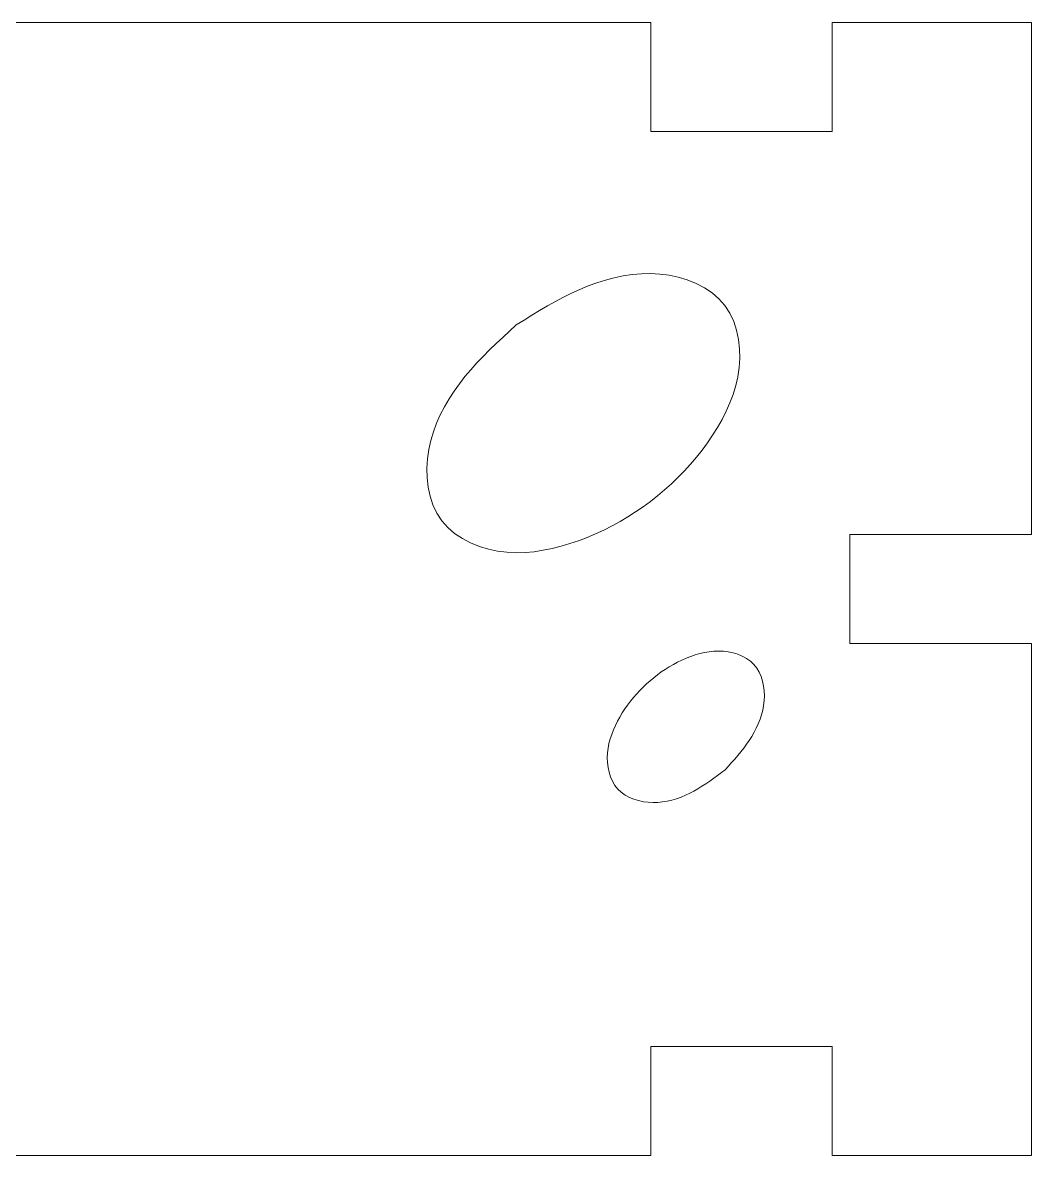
# Model space of a CAD drawing. Header units: millimetres. Extents: x -131 to 131, y -103 to 103.
# Drawn here: x 102.45 to 130.24, y 71.54 to 102.74 of the extents above; entities that cross this region are included whole.
import ezdxf

# ---------------------------------------------------------------- set-up
doc = ezdxf.new("R2010")
doc.units = ezdxf.units.MM
doc.header["$MEASUREMENT"] = 0
doc.layers.add('Camada 1', color=7, linetype='Continuous')

msp = doc.modelspace()

# ---------------------------------------------------------------- linework, layer by layer
at = {"layer": 'Camada 1', "color": 250, "lineweight": 20}
msp.add_open_spline([(130.2351, 71.5413), (130.2351, 71.5413), (124.754, 71.5413), (124.754, 71.5413), (124.754, 71.5413), (124.754, 71.5413), (124.754, 74.5413), (124.754, 74.5413), (124.754, 74.5413), (124.754, 74.5413), (119.7541, 74.5413), (119.7541, 74.5413), (119.7541, 74.5413), (119.7541, 74.5413), (119.7541, 71.5413), (119.7541, 71.5413), (119.7541, 71.5413), (119.7541, 71.5413), (76.6969, 71.5413), (76.6969, 71.5413), (76.6969, 71.5413), (76.6969, 71.5413), (76.6969, 74.5413), (76.6969, 74.5413), (76.6969, 74.5413), (76.6969, 74.5413), (71.697, 74.5413), (71.697, 74.5413), (71.697, 74.5413), (71.697, 74.5413), (71.697, 71.5413), (71.697, 71.5413), (71.697, 71.5413), (71.697, 71.5413), (66.2532, 71.5413), (66.2532, 71.5413), (66.2532, 71.5413), (66.2532, 71.5413), (66.2532, 85.6414), (66.2532, 85.6414), (66.2532, 85.6414), (66.2532, 85.6414), (71.2415, 85.6414), (71.2415, 85.6414), (71.2415, 85.6414), (71.2415, 85.6414), (71.2415, 88.6415), (71.2415, 88.6415), (71.2415, 88.6415), (71.2415, 88.6415), (66.2532, 88.6415), (66.2532, 88.6415), (66.2532, 88.6415), (66.2532, 88.6415), (66.2532, 102.7413), (66.2532, 102.7413), (66.2532, 102.7413), (66.2532, 102.7413), (71.7276, 102.7413), (71.7276, 102.7413), (71.7276, 102.7413), (71.7276, 102.7413), (71.7276, 99.7413), (71.7276, 99.7413), (71.7276, 99.7413), (71.7276, 99.7413), (76.7279, 99.7413), (76.7279, 99.7413), (76.7279, 99.7413), (76.7279, 99.7413), (76.7279, 102.7413), (76.7279, 102.7413), (76.7279, 102.7413), (76.7279, 102.7413), (119.7541, 102.7413), (119.7541, 102.7413), (119.7541, 102.7413), (119.7541, 102.7413), (119.7541, 99.7413), (119.7541, 99.7413), (119.7541, 99.7413), (119.7541, 99.7413), (124.754, 99.7413), (124.754, 99.7413), (124.754, 99.7413), (124.754, 99.7413), (124.754, 102.7413), (124.754, 102.7413), (124.754, 102.7413), (124.754, 102.7413), (130.2351, 102.7413), (130.2351, 102.7413), (130.2351, 102.7413), (130.2351, 102.7413), (130.2351, 88.6415), (130.2351, 88.6415), (130.2351, 88.6415), (130.2351, 88.6415), (125.2405, 88.6415), (125.2405, 88.6415), (125.2405, 88.6415), (125.2405, 88.6415), (125.2405, 85.6414), (125.2405, 85.6414), (125.2405, 85.6414), (125.2405, 85.6414), (130.2351, 85.6414), (130.2351, 85.6414), (130.2351, 85.6414), (130.2351, 85.6414), (130.2351, 71.5413), (130.2351, 71.5413)], degree=3, knots=[0, 0, 0, 0, 0.0357143, 0.0357143, 0.0357143, 0.0357143, 0.0714286, 0.0714286, 0.0714286, 0.0714286, 0.1071429, 0.1071429, 0.1071429, 0.1071429, 0.1428571, 0.1428571, 0.1428571, 0.1428571, 0.1785714, 0.1785714, 0.1785714, 0.1785714, 0.2142857, 0.2142857, 0.2142857, 0.2142857, 0.25, 0.25, 0.25, 0.25, 0.2857143, 0.2857143, 0.2857143, 0.2857143, 0.3214286, 0.3214286, 0.3214286, 0.3214286, 0.3571429, 0.3571429, 0.3571429, 0.3571429, 0.3928571, 0.3928571, 0.3928571, 0.3928571, 0.4285714, 0.4285714, 0.4285714, 0.4285714, 0.4642857, 0.4642857, 0.4642857, 0.4642857, 0.5, 0.5, 0.5, 0.5, 0.5357143, 0.5357143, 0.5357143, 0.5357143, 0.5714286, 0.5714286, 0.5714286, 0.5714286, 0.6071429, 0.6071429, 0.6071429, 0.6071429, 0.6428571, 0.6428571, 0.6428571, 0.6428571, 0.6785714, 0.6785714, 0.6785714, 0.6785714, 0.7142857, 0.7142857, 0.7142857, 0.7142857, 0.75, 0.75, 0.75, 0.75, 0.7857143, 0.7857143, 0.7857143, 0.7857143, 0.8214286, 0.8214286, 0.8214286, 0.8214286, 0.8571429, 0.8571429, 0.8571429, 0.8571429, 0.8928571, 0.8928571, 0.8928571, 0.8928571, 0.9285714, 0.9285714, 0.9285714, 0.9285714, 0.9642857, 0.9642857, 0.9642857, 0.9642857, 1, 1, 1, 1], dxfattribs=at)
at = {"layer": 'Camada 1', "color": 72, "lineweight": 20}
for points in [[(121.0005, 95.5563), (121.0005, 95.5563), (121.2287, 95.4374), (121.2287, 95.4374), (121.2287, 95.4374), (121.2287, 95.4374), (121.44, 95.2966), (121.44, 95.2966), (121.44, 95.2966), (121.44, 95.2966), (121.6302, 95.1333), (121.6302, 95.1333), (121.6302, 95.1333), (121.6302, 95.1333), (121.7949, 94.947), (121.7949, 94.947), (121.7949, 94.947), (121.7949, 94.947), (121.9304, 94.7385), (121.9304, 94.7385), (121.9304, 94.7385), (121.9304, 94.7385), (122.0369, 94.5113), (122.0369, 94.5113), (122.0369, 94.5113), (122.0369, 94.5113), (122.1163, 94.2697), (122.1163, 94.2697), (122.1163, 94.2697), (122.1163, 94.2697), (122.1699, 94.0174), (122.1699, 94.0174), (122.1699, 94.0174), (122.1699, 94.0174), (122.1985, 93.7596), (122.1985, 93.7596), (122.1985, 93.7596), (122.1985, 93.7596), (122.2042, 93.4996), (122.2042, 93.4996), (122.2042, 93.4996), (122.2042, 93.4996), (122.1876, 93.242), (122.1876, 93.242), (122.1876, 93.242), (122.1876, 93.242), (122.1509, 92.9898), (122.1509, 92.9898), (122.1509, 92.9898), (122.1509, 92.9898), (122.0951, 92.7432), (122.0951, 92.7432), (122.0951, 92.7432), (122.0951, 92.7432), (122.0221, 92.5019), (122.0221, 92.5019), (122.0221, 92.5019), (122.0221, 92.5019), (121.9336, 92.2663), (121.9336, 92.2663), (121.9336, 92.2663), (121.9336, 92.2663), (121.8313, 92.0359), (121.8313, 92.0359), (121.8313, 92.0359), (121.8313, 92.0359), (121.7163, 91.8108), (121.7163, 91.8108), (121.7163, 91.8108), (121.7163, 91.8108), (121.5907, 91.5914), (121.5907, 91.5914), (121.5907, 91.5914), (121.5907, 91.5914), (121.4563, 91.3776), (121.4563, 91.3776), (121.4563, 91.3776), (121.4563, 91.3776), (121.3141, 91.1691), (121.3141, 91.1691), (121.3141, 91.1691), (121.3141, 91.1691), (121.1649, 90.9663), (121.1649, 90.9663), (121.1649, 90.9663), (121.1649, 90.9663), (121.0086, 90.7687), (121.0086, 90.7687), (121.0086, 90.7687), (121.0086, 90.7687), (120.846, 90.5772), (120.846, 90.5772), (120.846, 90.5772), (120.846, 90.5772), (120.6766, 90.3916), (120.6766, 90.3916), (120.6766, 90.3916), (120.6766, 90.3916), (120.5013, 90.2117), (120.5013, 90.2117), (120.5013, 90.2117), (120.5013, 90.2117), (120.32, 90.0378), (120.32, 90.0378), (120.32, 90.0378), (120.32, 90.0378), (120.133, 89.8702), (120.133, 89.8702), (120.133, 89.8702), (120.133, 89.8702), (119.9404, 89.7086), (119.9404, 89.7086), (119.9404, 89.7086), (119.9404, 89.7086), (119.7432, 89.5538), (119.7432, 89.5538), (119.7432, 89.5538), (119.7432, 89.5538), (119.5407, 89.4049), (119.5407, 89.4049), (119.5407, 89.4049), (119.5407, 89.4049), (119.3336, 89.2627), (119.3336, 89.2627), (119.3336, 89.2627), (119.3336, 89.2627), (119.1219, 89.1276), (119.1219, 89.1276), (119.1219, 89.1276), (119.1219, 89.1276), (118.906, 88.9995), (118.906, 88.9995), (118.906, 88.9995), (118.906, 88.9995), (118.6859, 88.8785), (118.6859, 88.8785), (118.6859, 88.8785), (118.6859, 88.8785), (118.4615, 88.7653), (118.4615, 88.7653), (118.4615, 88.7653), (118.4615, 88.7653), (118.2333, 88.6595), (118.2333, 88.6595), (118.2333, 88.6595), (118.2333, 88.6595), (118.0015, 88.5617), (118.0015, 88.5617), (118.0015, 88.5617), (118.0015, 88.5617), (117.7659, 88.4725), (117.7659, 88.4725), (117.7659, 88.4725), (117.7659, 88.4725), (117.527, 88.3914), (117.527, 88.3914), (117.527, 88.3914), (117.527, 88.3914), (117.2847, 88.319), (117.2847, 88.319), (117.2847, 88.319), (117.2847, 88.319), (117.0398, 88.2569), (117.0398, 88.2569), (117.0398, 88.2569), (117.0398, 88.2569), (116.7925, 88.2065), (116.7925, 88.2065), (116.7925, 88.2065), (116.7925, 88.2065), (116.5431, 88.1695), (116.5431, 88.1695), (116.5431, 88.1695), (116.5431, 88.1695), (116.2923, 88.1472), (116.2923, 88.1472), (116.2923, 88.1472), (116.2923, 88.1472), (116.0404, 88.1416), (116.0404, 88.1416), (116.0404, 88.1416), (116.0404, 88.1416), (115.7875, 88.1539), (115.7875, 88.1539), (115.7875, 88.1539), (115.7875, 88.1539), (115.5349, 88.1857), (115.5349, 88.1857), (115.5349, 88.1857), (115.5349, 88.1857), (115.2823, 88.239), (115.2823, 88.239), (115.2823, 88.239), (115.2823, 88.239), (115.0332, 88.3137), (115.0332, 88.3137), (115.0332, 88.3137), (115.0332, 88.3137), (114.7923, 88.4108), (114.7923, 88.4108), (114.7923, 88.4108), (114.7923, 88.4108), (114.5637, 88.5296), (114.5637, 88.5296), (114.5637, 88.5296), (114.5637, 88.5296), (114.352, 88.6711), (114.352, 88.6711), (114.352, 88.6711), (114.352, 88.6711), (114.1619, 88.8348), (114.1619, 88.8348), (114.1619, 88.8348), (114.1619, 88.8348), (113.9971, 89.0211), (113.9971, 89.0211), (113.9971, 89.0211), (113.9971, 89.0211), (113.862, 89.2292), (113.862, 89.2292), (113.862, 89.2292), (113.862, 89.2292), (113.7555, 89.456), (113.7555, 89.456), (113.7555, 89.456), (113.7555, 89.456), (113.6761, 89.6977), (113.6761, 89.6977), (113.6761, 89.6977), (113.6761, 89.6977), (113.6228, 89.9496), (113.6228, 89.9496), (113.6228, 89.9496), (113.6228, 89.9496), (113.5943, 90.2078), (113.5943, 90.2078), (113.5943, 90.2078), (113.5943, 90.2078), (113.5883, 90.4678), (113.5883, 90.4678), (113.5883, 90.4678), (113.5883, 90.4678), (113.6041, 90.7264), (113.6041, 90.7264), (113.6041, 90.7264), (113.6041, 90.7264), (113.6398, 90.9797), (113.6398, 90.9797), (113.6398, 90.9797), (113.6398, 90.9797), (113.6944, 91.228), (113.6944, 91.228), (113.6944, 91.228), (113.6944, 91.228), (113.7664, 91.4707), (113.7664, 91.4707), (113.7664, 91.4707), (113.7664, 91.4707), (113.8539, 91.7075), (113.8539, 91.7075), (113.8539, 91.7075), (113.8539, 91.7075), (113.9562, 91.9382), (113.9562, 91.9382), (113.9562, 91.9382), (113.9562, 91.9382), (114.0716, 92.1625), (114.0716, 92.1625), (114.0716, 92.1625), (114.0716, 92.1625), (114.1986, 92.3799), (114.1986, 92.3799), (114.1986, 92.3799), (114.1986, 92.3799), (114.3358, 92.5905), (114.3358, 92.5905), (114.3358, 92.5905), (114.3358, 92.5905), (114.4818, 92.7937), (114.4818, 92.7937), (114.4818, 92.7937), (114.4818, 92.7937), (114.636, 92.9902), (114.636, 92.9902), (114.636, 92.9902), (114.636, 92.9902), (114.7969, 93.181), (114.7969, 93.181), (114.7969, 93.181), (114.7969, 93.181), (114.9644, 93.3669), (114.9644, 93.3669), (114.9644, 93.3669), (114.9644, 93.3669), (115.137, 93.5483), (115.137, 93.5483), (115.137, 93.5483), (115.137, 93.5483), (115.314, 93.7257), (115.314, 93.7257), (115.314, 93.7257), (115.314, 93.7257), (115.4947, 93.9003), (115.4947, 93.9003), (115.4947, 93.9003), (115.4947, 93.9003), (115.6778, 94.0728), (115.6778, 94.0728), (115.6778, 94.0728), (115.6778, 94.0728), (115.863, 94.2439), (115.863, 94.2439), (115.863, 94.2439), (115.863, 94.2439), (116.0489, 94.4143), (116.0489, 94.4143), (116.0489, 94.4143), (116.0489, 94.4143), (116.2627, 94.548), (116.2627, 94.548), (116.2627, 94.548), (116.2627, 94.548), (116.4772, 94.6803), (116.4772, 94.6803), (116.4772, 94.6803), (116.4772, 94.6803), (116.6924, 94.8108), (116.6924, 94.8108), (116.6924, 94.8108), (116.6924, 94.8108), (116.9093, 94.9378), (116.9093, 94.9378), (116.9093, 94.9378), (116.9093, 94.9378), (117.1277, 95.061), (117.1277, 95.061), (117.1277, 95.061), (117.1277, 95.061), (117.3485, 95.1788), (117.3485, 95.1788), (117.3485, 95.1788), (117.3485, 95.1788), (117.5725, 95.2903), (117.5725, 95.2903), (117.5725, 95.2903), (117.5725, 95.2903), (117.7994, 95.3943), (117.7994, 95.3943), (117.7994, 95.3943), (117.7994, 95.3943), (118.0301, 95.4903), (118.0301, 95.4903), (118.0301, 95.4903), (118.0301, 95.4903), (118.265, 95.5767), (118.265, 95.5767), (118.265, 95.5767), (118.265, 95.5767), (118.5046, 95.6526), (118.5046, 95.6526), (118.5046, 95.6526), (118.5046, 95.6526), (118.748, 95.7164), (118.748, 95.7164), (118.748, 95.7164), (118.748, 95.7164), (118.9949, 95.7676), (118.9949, 95.7676), (118.9949, 95.7676), (118.9949, 95.7676), (119.2447, 95.8043), (119.2447, 95.8043), (119.2447, 95.8043), (119.2447, 95.8043), (119.4962, 95.8254), (119.4962, 95.8254), (119.4962, 95.8254), (119.4962, 95.8254), (119.7492, 95.8297), (119.7492, 95.8297), (119.7492, 95.8297), (119.7492, 95.8297), (120.0032, 95.8156), (120.0032, 95.8156), (120.0032, 95.8156), (120.0032, 95.8156), (120.2572, 95.7824), (120.2572, 95.7824), (120.2572, 95.7824), (120.2572, 95.7824), (120.5101, 95.7284), (120.5101, 95.7284), (120.5101, 95.7284), (120.5101, 95.7284), (120.7592, 95.6533), (120.7592, 95.6533), (120.7592, 95.6533), (120.7592, 95.6533), (121.0005, 95.5563), (121.0005, 95.5563)], [(119.1138, 83.9439), (119.1138, 83.9439), (119.1925, 84.0483), (119.1925, 84.0483), (119.1925, 84.0483), (119.1925, 84.0483), (119.2747, 84.1503), (119.2747, 84.1503), (119.2747, 84.1503), (119.2747, 84.1503), (119.3601, 84.249), (119.3601, 84.249), (119.3601, 84.249), (119.3601, 84.249), (119.449, 84.345), (119.449, 84.345), (119.449, 84.345), (119.449, 84.345), (119.541, 84.4381), (119.541, 84.4381), (119.541, 84.4381), (119.541, 84.4381), (119.6359, 84.5281), (119.6359, 84.5281), (119.6359, 84.5281), (119.6359, 84.5281), (119.7336, 84.6149), (119.7336, 84.6149), (119.7336, 84.6149), (119.7336, 84.6149), (119.8342, 84.6985), (119.8342, 84.6985), (119.8342, 84.6985), (119.8342, 84.6985), (119.9376, 84.7786), (119.9376, 84.7786), (119.9376, 84.7786), (119.9376, 84.7786), (120.0437, 84.8551), (120.0437, 84.8551), (120.0437, 84.8551), (120.0437, 84.8551), (120.152, 84.9281), (120.152, 84.9281), (120.152, 84.9281), (120.152, 84.9281), (120.2632, 84.9973), (120.2632, 84.9973), (120.2632, 84.9973), (120.2632, 84.9973), (120.3768, 85.0625), (120.3768, 85.0625), (120.3768, 85.0625), (120.3768, 85.0625), (120.4925, 85.1236), (120.4925, 85.1236), (120.4925, 85.1236), (120.4925, 85.1236), (120.6107, 85.1807), (120.6107, 85.1807), (120.6107, 85.1807), (120.6107, 85.1807), (120.731, 85.2336), (120.731, 85.2336), (120.731, 85.2336), (120.731, 85.2336), (120.8534, 85.282), (120.8534, 85.282), (120.8534, 85.282), (120.8534, 85.282), (120.9779, 85.325), (120.9779, 85.325), (120.9779, 85.325), (120.9779, 85.325), (121.1038, 85.362), (121.1038, 85.362), (121.1038, 85.362), (121.1038, 85.362), (121.2315, 85.392), (121.2315, 85.392), (121.2315, 85.392), (121.2315, 85.392), (121.361, 85.4146), (121.361, 85.4146), (121.361, 85.4146), (121.361, 85.4146), (121.4915, 85.4284), (121.4915, 85.4284), (121.4915, 85.4284), (121.4915, 85.4284), (121.6231, 85.433), (121.6231, 85.433), (121.6231, 85.433), (121.6231, 85.433), (121.7558, 85.427), (121.7558, 85.427), (121.7558, 85.427), (121.7558, 85.427), (121.8888, 85.4104), (121.8888, 85.4104), (121.8888, 85.4104), (121.8888, 85.4104), (122.0211, 85.3825), (122.0211, 85.3825), (122.0211, 85.3825), (122.0211, 85.3825), (122.1502, 85.3426), (122.1502, 85.3426), (122.1502, 85.3426), (122.1502, 85.3426), (122.274, 85.2911), (122.274, 85.2911), (122.274, 85.2911), (122.274, 85.2911), (122.3901, 85.2273), (122.3901, 85.2273), (122.3901, 85.2273), (122.3901, 85.2273), (122.4962, 85.1511), (122.4962, 85.1511), (122.4962, 85.1511), (122.4962, 85.1511), (122.5904, 85.0622), (122.5904, 85.0622), (122.5904, 85.0622), (122.5904, 85.0622), (122.6709, 84.9606), (122.6709, 84.9606), (122.6709, 84.9606), (122.6709, 84.9606), (122.7376, 84.8481), (122.7376, 84.8481), (122.7376, 84.8481), (122.7376, 84.8481), (122.7908, 84.727), (122.7908, 84.727), (122.7908, 84.727), (122.7908, 84.727), (122.8314, 84.5997), (122.8314, 84.5997), (122.8314, 84.5997), (122.8314, 84.5997), (122.8596, 84.4674), (122.8596, 84.4674), (122.8596, 84.4674), (122.8596, 84.4674), (122.8765, 84.3333), (122.8765, 84.3333), (122.8765, 84.3333), (122.8765, 84.3333), (122.8818, 84.1986), (122.8818, 84.1986), (122.8818, 84.1986), (122.8818, 84.1986), (122.8765, 84.0656), (122.8765, 84.0656), (122.8765, 84.0656), (122.8765, 84.0656), (122.8614, 83.934), (122.8614, 83.934), (122.8614, 83.934), (122.8614, 83.934), (122.837, 83.8045), (122.837, 83.8045), (122.837, 83.8045), (122.837, 83.8045), (122.8039, 83.6772), (122.8039, 83.6772), (122.8039, 83.6772), (122.8039, 83.6772), (122.763, 83.5523), (122.763, 83.5523), (122.763, 83.5523), (122.763, 83.5523), (122.715, 83.4302), (122.715, 83.4302), (122.715, 83.4302), (122.715, 83.4302), (122.6606, 83.3106), (122.6606, 83.3106), (122.6606, 83.3106), (122.6606, 83.3106), (122.6003, 83.1946), (122.6003, 83.1946), (122.6003, 83.1946), (122.6003, 83.1946), (122.5347, 83.082), (122.5347, 83.082), (122.5347, 83.082), (122.5347, 83.082), (122.4649, 82.9723), (122.4649, 82.9723), (122.4649, 82.9723), (122.4649, 82.9723), (122.3908, 82.8654), (122.3908, 82.8654), (122.3908, 82.8654), (122.3908, 82.8654), (122.3135, 82.761), (122.3135, 82.761), (122.3135, 82.761), (122.3135, 82.761), (122.2327, 82.6584), (122.2327, 82.6584), (122.2327, 82.6584), (122.2327, 82.6584), (122.1498, 82.5578), (122.1498, 82.5578), (122.1498, 82.5578), (122.1498, 82.5578), (122.0648, 82.4583), (122.0648, 82.4583), (122.0648, 82.4583), (122.0648, 82.4583), (121.978, 82.3599), (121.978, 82.3599), (121.978, 82.3599), (121.978, 82.3599), (121.8905, 82.2622), (121.8905, 82.2622), (121.8905, 82.2622), (121.8905, 82.2622), (121.8023, 82.1648), (121.8023, 82.1648), (121.8023, 82.1648), (121.8023, 82.1648), (121.6976, 82.0854), (121.6976, 82.0854), (121.6976, 82.0854), (121.6976, 82.0854), (121.5928, 82.0068), (121.5928, 82.0068), (121.5928, 82.0068), (121.5928, 82.0068), (121.4873, 81.9288), (121.4873, 81.9288), (121.4873, 81.9288), (121.4873, 81.9288), (121.3808, 81.8526), (121.3808, 81.8526), (121.3808, 81.8526), (121.3808, 81.8526), (121.2732, 81.7789), (121.2732, 81.7789), (121.2732, 81.7789), (121.2732, 81.7789), (121.1642, 81.7073), (121.1642, 81.7073), (121.1642, 81.7073), (121.1642, 81.7073), (121.0534, 81.6392), (121.0534, 81.6392), (121.0534, 81.6392), (121.0534, 81.6392), (120.9405, 81.5746), (120.9405, 81.5746), (120.9405, 81.5746), (120.9405, 81.5746), (120.8251, 81.5147), (120.8251, 81.5147), (120.8251, 81.5147), (120.8251, 81.5147), (120.707, 81.4593), (120.707, 81.4593), (120.707, 81.4593), (120.707, 81.4593), (120.5863, 81.4092), (120.5863, 81.4092), (120.5863, 81.4092), (120.5863, 81.4092), (120.4625, 81.3654), (120.4625, 81.3654), (120.4625, 81.3654), (120.4625, 81.3654), (120.3369, 81.328), (120.3369, 81.328), (120.3369, 81.328), (120.3369, 81.328), (120.2088, 81.298), (120.2088, 81.298), (120.2088, 81.298), (120.2088, 81.298), (120.079, 81.2762), (120.079, 81.2762), (120.079, 81.2762), (120.079, 81.2762), (119.9481, 81.2631), (119.9481, 81.2631), (119.9481, 81.2631), (119.9481, 81.2631), (119.8158, 81.2596), (119.8158, 81.2596), (119.8158, 81.2596), (119.8158, 81.2596), (119.6825, 81.2659), (119.6825, 81.2659), (119.6825, 81.2659), (119.6825, 81.2659), (119.5488, 81.2829), (119.5488, 81.2829), (119.5488, 81.2829), (119.5488, 81.2829), (119.4165, 81.3111), (119.4165, 81.3111), (119.4165, 81.3111), (119.4165, 81.3111), (119.2874, 81.351), (119.2874, 81.351), (119.2874, 81.351), (119.2874, 81.351), (119.1639, 81.4025), (119.1639, 81.4025), (119.1639, 81.4025), (119.1639, 81.4025), (119.0478, 81.466), (119.0478, 81.466), (119.0478, 81.466), (119.0478, 81.466), (118.9417, 81.5422), (118.9417, 81.5422), (118.9417, 81.5422), (118.9417, 81.5422), (118.8475, 81.6311), (118.8475, 81.6311), (118.8475, 81.6311), (118.8475, 81.6311), (118.767, 81.7327), (118.767, 81.7327), (118.767, 81.7327), (118.767, 81.7327), (118.7004, 81.8449), (118.7004, 81.8449), (118.7004, 81.8449), (118.7004, 81.8449), (118.6471, 81.9662), (118.6471, 81.9662), (118.6471, 81.9662), (118.6471, 81.9662), (118.6062, 82.0939), (118.6062, 82.0939), (118.6062, 82.0939), (118.6062, 82.0939), (118.5779, 82.2259), (118.5779, 82.2259), (118.5779, 82.2259), (118.5779, 82.2259), (118.5614, 82.3603), (118.5614, 82.3603), (118.5614, 82.3603), (118.5614, 82.3603), (118.5564, 82.4943), (118.5564, 82.4943), (118.5564, 82.4943), (118.5564, 82.4943), (118.5621, 82.627), (118.5621, 82.627), (118.5621, 82.627), (118.5621, 82.627), (118.5779, 82.7575), (118.5779, 82.7575), (118.5779, 82.7575), (118.5779, 82.7575), (118.603, 82.8863), (118.603, 82.8863), (118.603, 82.8863), (118.603, 82.8863), (118.6365, 83.0133), (118.6365, 83.0133), (118.6365, 83.0133), (118.6365, 83.0133), (118.6778, 83.1378), (118.6778, 83.1378), (118.6778, 83.1378), (118.6778, 83.1378), (118.7254, 83.2602), (118.7254, 83.2602), (118.7254, 83.2602), (118.7254, 83.2602), (118.779, 83.3805), (118.779, 83.3805), (118.779, 83.3805), (118.779, 83.3805), (118.8379, 83.4983), (118.8379, 83.4983), (118.8379, 83.4983), (118.8379, 83.4983), (118.9007, 83.6137), (118.9007, 83.6137), (118.9007, 83.6137), (118.9007, 83.6137), (118.9681, 83.7262), (118.9681, 83.7262), (118.9681, 83.7262), (118.9681, 83.7262), (119.039, 83.8363), (119.039, 83.8363), (119.039, 83.8363), (119.039, 83.8363), (119.1138, 83.9439), (119.1138, 83.9439)]]:
    msp.add_open_spline(points, degree=3, knots=[0, 0, 0, 0, 0.01, 0.01, 0.01, 0.01, 0.02, 0.02, 0.02, 0.02, 0.03, 0.03, 0.03, 0.03, 0.04, 0.04, 0.04, 0.04, 0.05, 0.05, 0.05, 0.05, 0.06, 0.06, 0.06, 0.06, 0.07, 0.07, 0.07, 0.07, 0.08, 0.08, 0.08, 0.08, 0.09, 0.09, 0.09, 0.09, 0.1, 0.1, 0.1, 0.1, 0.11, 0.11, 0.11, 0.11, 0.12, 0.12, 0.12, 0.12, 0.13, 0.13, 0.13, 0.13, 0.14, 0.14, 0.14, 0.14, 0.15, 0.15, 0.15, 0.15, 0.16, 0.16, 0.16, 0.16, 0.17, 0.17, 0.17, 0.17, 0.18, 0.18, 0.18, 0.18, 0.19, 0.19, 0.19, 0.19, 0.2, 0.2, 0.2, 0.2, 0.21, 0.21, 0.21, 0.21, 0.22, 0.22, 0.22, 0.22, 0.23, 0.23, 0.23, 0.23, 0.24, 0.24, 0.24, 0.24, 0.25, 0.25, 0.25, 0.25, 0.26, 0.26, 0.26, 0.26, 0.27, 0.27, 0.27, 0.27, 0.28, 0.28, 0.28, 0.28, 0.29, 0.29, 0.29, 0.29, 0.3, 0.3, 0.3, 0.3, 0.31, 0.31, 0.31, 0.31, 0.32, 0.32, 0.32, 0.32, 0.33, 0.33, 0.33, 0.33, 0.34, 0.34, 0.34, 0.34, 0.35, 0.35, 0.35, 0.35, 0.36, 0.36, 0.36, 0.36, 0.37, 0.37, 0.37, 0.37, 0.38, 0.38, 0.38, 0.38, 0.39, 0.39, 0.39, 0.39, 0.4, 0.4, 0.4, 0.4, 0.41, 0.41, 0.41, 0.41, 0.42, 0.42, 0.42, 0.42, 0.43, 0.43, 0.43, 0.43, 0.44, 0.44, 0.44, 0.44, 0.45, 0.45, 0.45, 0.45, 0.46, 0.46, 0.46, 0.46, 0.47, 0.47, 0.47, 0.47, 0.48, 0.48, 0.48, 0.48, 0.49, 0.49, 0.49, 0.49, 0.5, 0.5, 0.5, 0.5, 0.51, 0.51, 0.51, 0.51, 0.52, 0.52, 0.52, 0.52, 0.53, 0.53, 0.53, 0.53, 0.54, 0.54, 0.54, 0.54, 0.55, 0.55, 0.55, 0.55, 0.56, 0.56, 0.56, 0.56, 0.57, 0.57, 0.57, 0.57, 0.58, 0.58, 0.58, 0.58, 0.59, 0.59, 0.59, 0.59, 0.6, 0.6, 0.6, 0.6, 0.61, 0.61, 0.61, 0.61, 0.62, 0.62, 0.62, 0.62, 0.63, 0.63, 0.63, 0.63, 0.64, 0.64, 0.64, 0.64, 0.65, 0.65, 0.65, 0.65, 0.66, 0.66, 0.66, 0.66, 0.67, 0.67, 0.67, 0.67, 0.68, 0.68, 0.68, 0.68, 0.69, 0.69, 0.69, 0.69, 0.7, 0.7, 0.7, 0.7, 0.71, 0.71, 0.71, 0.71, 0.72, 0.72, 0.72, 0.72, 0.73, 0.73, 0.73, 0.73, 0.74, 0.74, 0.74, 0.74, 0.75, 0.75, 0.75, 0.75, 0.76, 0.76, 0.76, 0.76, 0.77, 0.77, 0.77, 0.77, 0.78, 0.78, 0.78, 0.78, 0.79, 0.79, 0.79, 0.79, 0.8, 0.8, 0.8, 0.8, 0.81, 0.81, 0.81, 0.81, 0.82, 0.82, 0.82, 0.82, 0.83, 0.83, 0.83, 0.83, 0.84, 0.84, 0.84, 0.84, 0.85, 0.85, 0.85, 0.85, 0.86, 0.86, 0.86, 0.86, 0.87, 0.87, 0.87, 0.87, 0.88, 0.88, 0.88, 0.88, 0.89, 0.89, 0.89, 0.89, 0.9, 0.9, 0.9, 0.9, 0.91, 0.91, 0.91, 0.91, 0.92, 0.92, 0.92, 0.92, 0.93, 0.93, 0.93, 0.93, 0.94, 0.94, 0.94, 0.94, 0.95, 0.95, 0.95, 0.95, 0.96, 0.96, 0.96, 0.96, 0.97, 0.97, 0.97, 0.97, 0.98, 0.98, 0.98, 0.98, 0.99, 0.99, 0.99, 0.99, 1, 1, 1, 1], dxfattribs=at)

doc.saveas('drawing.dxf')
